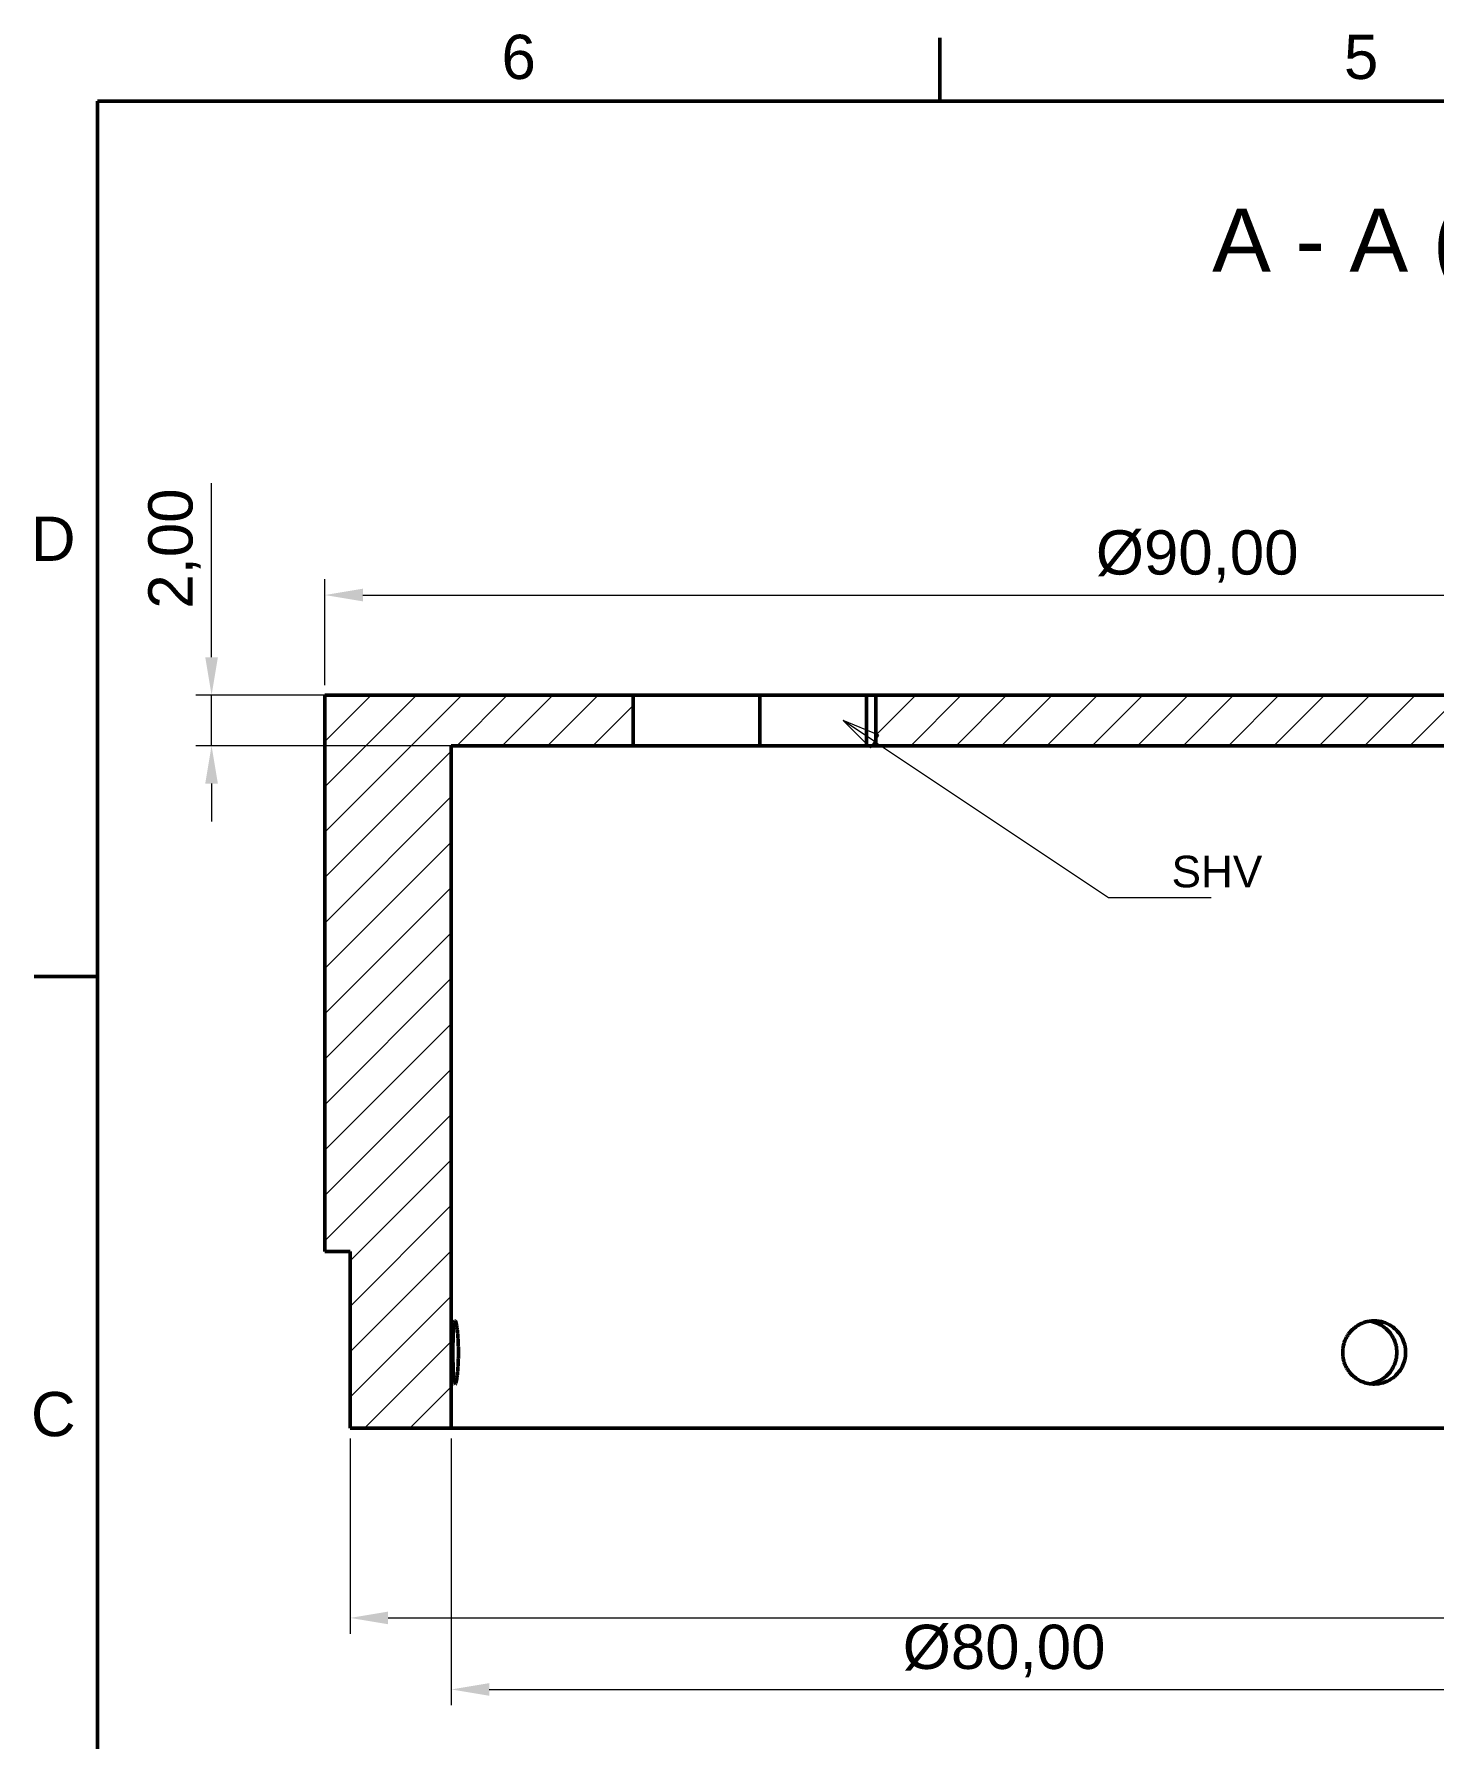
# Model space of a CAD drawing. Header units: inches. Extents: x 0.8 to 17.2, y 0.6 to 12.1.
# Drawn here: x 0.94 to 5.3, y 6.7 to 12.01 of the extents above; entities that cross this region are included whole.
import ezdxf
from ezdxf.enums import TextEntityAlignment as Align

# ---------------------------------------------------------------- set-up
doc = ezdxf.new("R2010")
doc.units = ezdxf.units.IN
doc.header["$MEASUREMENT"] = 0
doc.layers.get('0').update_dxf_attribs({"lineweight": 25})
for name, color, linetype, lineweight in [('BEMASSUNG', 7, 'Continuous', 18), ('RAHMEN', 7, 'Continuous', 50), ('SCHRAFFUR', 7, 'Continuous', 18), ('SICHTKANTE', 7, 'Continuous', 50), ('TEXT', 7, 'Continuous', 18)]:
    doc.layers.add(name, color=color, linetype=linetype, lineweight=lineweight)
doc.styles.add('ISO_14', font='arial.ttf')
doc.styles.add('ISO_20', font='arial.ttf')
doc.styles.add('ISO_78', font='arial.ttf')
doc.styles.add('ISO_DWG_RFN', font='arial.ttf')
doc.dimstyles.new('DWG_RFN', dxfattribs={"dimtxt": 0.137795, "dimasz": 0.11811, "dimexe": 0.049213, "dimexo": 0.031496, "dimgap": 0.031496, "dimtad": 1, "dimlfac": 25.4, "dimtxsty": 'ISO_DWG_RFN', "dimcen": 2.5, "dimclrd": 7, "dimclre": 7, "dimclrt": 7, "dimadec": 1, "dimazin": 3, "dimtfac": 1, "dimtmove": 0, "dimatfit": 3, "dimfxl": 0, "dimlwd": 18, "dimlwe": 18})

# ---------------------------------------------------------------- blocks, each defined once
blk = doc.blocks.new('Leader Text2')
at = {"layer": 'BEMASSUNG', "color": 7, "lineweight": 18}
for p, q in [((3.555, 9.8026), (3.4567, 9.8681)), ((3.5681, 9.8222), (3.4567, 9.8681)), ((3.4567, 9.8681), (3.5419, 9.7829)), ((3.5419, 9.7829), (3.5681, 9.8222)), ((3.555, 9.8026), (4.2835, 9.3169)), ((4.2835, 9.3169), (4.4409, 9.3169))]:
    blk.add_line(p, q, dxfattribs=at)
at = {"layer": 'BEMASSUNG', "color": 7, "lineweight": 18, "flags": 128}
blk.add_lwpolyline([(3.5681, 9.8222), (3.4567, 9.8681), (3.5419, 9.7829), (3.5681, 9.8222)], dxfattribs=at)
at = {"layer": 'BEMASSUNG', "color": 7}
blk.add_solid([(3.5681, 9.8222), (3.4567, 9.8681), (3.5419, 9.7829), (3.5681, 9.8222)], dxfattribs=at)
blk = doc.blocks.new('Hatch_2')
at = {"layer": 'SCHRAFFUR', "color": 7, "linetype": 'Continuous', "lineweight": 18}
for p, q in [((1.1024, 9.4462), (1.105, 9.4488)), ((1.1024, 9.3048), (1.2464, 9.4488)), ((1.1024, 9.1634), (1.3878, 9.4488)), ((1.1024, 9.022), (1.5292, 9.4488)), ((1.5132, 9.2913), (1.6706, 9.4488)), ((1.6546, 9.2913), (1.8121, 9.4488)), ((1.796, 9.2913), (1.9535, 9.4488)), ((1.9374, 9.2913), (2.063, 9.4169)), ((1.1024, 8.8805), (1.4961, 9.2742)), ((1.1024, 8.7391), (1.4961, 9.1328)), ((1.1024, 8.5977), (1.4961, 8.9914)), ((1.1024, 8.4563), (1.4961, 8.85)), ((1.1024, 8.3149), (1.4961, 8.7086)), ((1.1024, 8.1734), (1.4961, 8.5671)), ((1.1024, 8.032), (1.4961, 8.4257)), ((1.1024, 7.8906), (1.4961, 8.2843)), ((1.1024, 7.7492), (1.4961, 8.1429)), ((1.1811, 7.6865), (1.4961, 8.0014)), ((1.1811, 7.5451), (1.4961, 7.86)), ((1.1811, 7.4036), (1.4961, 7.7186)), ((1.1811, 7.2622), (1.4961, 7.5772)), ((1.2257, 7.1654), (1.4961, 7.4358)), ((1.3671, 7.1654), (1.4961, 7.2943))]:
    blk.add_line(p, q, dxfattribs=at)
blk = doc.blocks.new('Hatch_3')
at = {"layer": 'SCHRAFFUR', "color": 7, "linetype": 'Continuous', "lineweight": 18}
for p, q in [((2.8189, 9.3243), (2.9434, 9.4488)), ((2.9274, 9.2913), (3.0849, 9.4488)), ((3.0688, 9.2913), (3.2263, 9.4488)), ((3.2102, 9.2913), (3.3677, 9.4488)), ((3.3516, 9.2913), (3.5091, 9.4488)), ((3.4931, 9.2913), (3.6505, 9.4488)), ((3.6345, 9.2913), (3.792, 9.4488)), ((3.7759, 9.2913), (3.9334, 9.4488)), ((3.9173, 9.2913), (4.0748, 9.4488)), ((4.0587, 9.2913), (4.2162, 9.4488)), ((4.2002, 9.2913), (4.3577, 9.4488)), ((4.3416, 9.2913), (4.4991, 9.4488)), ((4.483, 9.2913), (4.6405, 9.4488)), ((4.6244, 9.2913), (4.7819, 9.4488)), ((4.7659, 9.2913), (4.9233, 9.4488)), ((4.9073, 9.2913), (5.0648, 9.4488)), ((5.0487, 9.2913), (5.2062, 9.4488)), ((5.1901, 9.2913), (5.3476, 9.4488)), ((5.3315, 9.2913), (5.489, 9.4488)), ((5.473, 9.2913), (5.6304, 9.4488)), ((5.6144, 9.2913), (5.7719, 9.4488)), ((5.7558, 9.2913), (5.9133, 9.4488)), ((5.8972, 9.2913), (6.0547, 9.4488)), ((6.0386, 9.2913), (6.1961, 9.4488)), ((6.1801, 9.2913), (6.3375, 9.4488)), ((6.3215, 9.2913), (6.479, 9.4488)), ((6.4629, 9.2913), (6.5197, 9.3481))]:
    blk.add_line(p, q, dxfattribs=at)
blk = doc.blocks.new('*D16')
at = {"layer": 'BEMASSUNG', "color": 7, "lineweight": 18, "transparency": 16777216}
for p, q in [((1.4893, 10.065), (1.4893, 10.6075)), ((2.9819, 9.9469), (1.4401, 9.9469)), ((1.4893, 9.7894), (1.4893, 9.9469)), ((2.9819, 9.7894), (1.4401, 9.7894)), ((1.4893, 9.6713), (1.4893, 9.5531))]:
    blk.add_line(p, q, dxfattribs=at)
at = {"layer": 'BEMASSUNG', "color": 7, "transparency": 16777216}
for points in [[(1.4696, 10.065), (1.509, 10.065), (1.4893, 9.9469)], [(1.4696, 9.6713), (1.509, 9.6713), (1.4893, 9.7894)]]:
    blk.add_solid(points, dxfattribs=at)
at = {"layer": 'Defpoints', "color": 0, "transparency": 16777216}
for p in [(1.4893, 9.9469), (3.0134, 9.9469), (3.0134, 9.7894)]:
    blk.add_point(p, dxfattribs=at)
at = {"layer": 'BEMASSUNG', "color": 7, "lineweight": 18, "transparency": 16777216, "insert": (1.2922, 10.2162), "char_height": 0.1378, "attachment_point": 1, "rotation": 90, "style": 'ISO_DWG_RFN'}
blk.add_mtext('\\A1;{2,00}', dxfattribs=at)
blk = doc.blocks.new('*D24')
at = {"layer": 'BEMASSUNG', "color": 7, "lineweight": 18, "transparency": 16777216}
for p, q in [((1.8425, 9.9783), (1.8425, 10.308)), ((8.9291, 9.9783), (8.9291, 10.308)), ((1.9606, 10.2588), (8.811, 10.2588))]:
    blk.add_line(p, q, dxfattribs=at)
at = {"layer": 'BEMASSUNG', "color": 7, "transparency": 16777216}
for points in [[(1.9606, 10.2785), (1.9606, 10.2391), (1.8425, 10.2588)], [(8.811, 10.2785), (8.811, 10.2391), (8.9291, 10.2588)]]:
    blk.add_solid(points, dxfattribs=at)
at = {"layer": 'Defpoints', "color": 0, "transparency": 16777216}
for p in [(8.9291, 10.2588), (1.8425, 9.9469), (8.9291, 9.9469)]:
    blk.add_point(p, dxfattribs=at)
at = {"layer": 'BEMASSUNG', "color": 7, "lineweight": 18, "transparency": 16777216, "insert": (4.2445, 10.4604), "char_height": 0.137795, "attachment_point": 1, "style": 'ISO_DWG_RFN'}
blk.add_mtext('\\A1;{Ø90,00}', dxfattribs=at)
blk = doc.blocks.new('*D25')
at = {"layer": 'BEMASSUNG', "color": 7, "lineweight": 18, "transparency": 16777216}
for p, q in [((1.9213, 7.6319), (1.9213, 7.0236)), ((8.8504, 7.6319), (8.8504, 7.0236)), ((2.0394, 7.0728), (8.7323, 7.0728))]:
    blk.add_line(p, q, dxfattribs=at)
at = {"layer": 'BEMASSUNG', "color": 7, "transparency": 16777216}
for points in [[(2.0394, 7.0925), (2.0394, 7.0531), (1.9213, 7.0728)], [(8.7323, 7.0925), (8.7323, 7.0531), (8.8504, 7.0728)]]:
    blk.add_solid(points, dxfattribs=at)
at = {"layer": 'Defpoints', "color": 0, "transparency": 16777216}
for p in [(1.9213, 7.6634), (8.8504, 7.6634), (8.8504, 7.0728)]:
    blk.add_point(p, dxfattribs=at)
at = {"layer": 'BEMASSUNG', "color": 7, "lineweight": 18, "transparency": 16777216, "insert": (5.6071, 7.5088), "char_height": 0.137795, "attachment_point": 1, "style": 'ISO_DWG_RFN'}
blk.add_mtext('\\A1;{Ø88,00\\S-0,05^ -0,15;}', dxfattribs=at)
blk = doc.blocks.new('*D26')
at = {"layer": 'BEMASSUNG', "color": 7, "lineweight": 18, "transparency": 16777216}
for p, q in [((2.2362, 7.6319), (2.2362, 6.8008)), ((8.5354, 7.6319), (8.5354, 6.8008)), ((2.3543, 6.85), (8.4173, 6.85))]:
    blk.add_line(p, q, dxfattribs=at)
at = {"layer": 'BEMASSUNG', "color": 7, "transparency": 16777216}
for points in [[(2.3543, 6.8697), (2.3543, 6.8303), (2.2362, 6.85)], [(8.4173, 6.8697), (8.4173, 6.8303), (8.5354, 6.85)]]:
    blk.add_solid(points, dxfattribs=at)
at = {"layer": 'Defpoints', "color": 0, "transparency": 16777216}
for p in [(2.2362, 7.6634), (8.5354, 7.6634), (8.5354, 6.85)]:
    blk.add_point(p, dxfattribs=at)
at = {"layer": 'BEMASSUNG', "color": 7, "lineweight": 18, "transparency": 16777216, "insert": (3.6429, 7.0516), "char_height": 0.137795, "attachment_point": 1, "style": 'ISO_DWG_RFN'}
blk.add_mtext('\\A1;{Ø80,00}', dxfattribs=at)

msp = doc.modelspace()

# ---------------------------------------------------------------- linework, layer by layer
at = {"layer": 'BEMASSUNG'}
msp.add_line((4.44094, 9.31693), (4.60335, 9.31693), dxfattribs=at)
at = {"layer": 'RAHMEN'}
for p, q in [((3.75853, 11.79724), (3.75853, 11.99409)), ((16.88189, 11.79724), (1.13386, 11.79724)), ((1.13386, 11.79724), (1.13386, 0.89173)), ((1.13386, 9.07087), (0.93701, 9.07087))]:
    msp.add_line(p, q, dxfattribs=at)
at = {"layer": 'SICHTKANTE'}
for p, q in [((1.84252, 8.21457), (1.84252, 9.94685)), ((1.84252, 9.94685), (2.80315, 9.94685)), ((2.80315, 9.78937), (2.80315, 9.94685)), ((2.80388, 9.94685), (2.80315, 9.94685)), ((2.80462, 9.94685), (2.80388, 9.94685)), ((2.80535, 9.94685), (2.80462, 9.94685)), ((2.80691, 9.94685), (2.80535, 9.94685)), ((2.8091, 9.94685), (2.80691, 9.94685)), ((2.81129, 9.94685), (2.8091, 9.94685)), ((2.81368, 9.94685), (2.81129, 9.94685)), ((2.8173, 9.94685), (2.81368, 9.94685)), ((2.82091, 9.94685), (2.8173, 9.94685)), ((2.82453, 9.94685), (2.82091, 9.94685)), ((2.82913, 9.94685), (2.82453, 9.94685)), ((2.83412, 9.94685), (2.82913, 9.94685)), ((2.83911, 9.94685), (2.83412, 9.94685)), ((2.84448, 9.94685), (2.83911, 9.94685)), ((2.85079, 9.94685), (2.84448, 9.94685)), ((2.8571, 9.94685), (2.85079, 9.94685)), ((2.8634, 9.94685), (2.8571, 9.94685)), ((2.87076, 9.94685), (2.8634, 9.94685)), ((2.87829, 9.94685), (2.87076, 9.94685)), ((2.88583, 9.94685), (2.87829, 9.94685)), ((2.89385, 9.94685), (2.88583, 9.94685)), ((2.90251, 9.94685), (2.89385, 9.94685)), ((2.91117, 9.94685), (2.90251, 9.94685)), ((2.91983, 9.94685), (2.91117, 9.94685)), ((2.92951, 9.94685), (2.91983, 9.94685)), ((2.93919, 9.94685), (2.92951, 9.94685)), ((2.94886, 9.94685), (2.93919, 9.94685)), ((2.95904, 9.94685), (2.94886, 9.94685)), ((2.9696, 9.94685), (2.95904, 9.94685)), ((2.98016, 9.94685), (2.9696, 9.94685)), ((2.99083, 9.94685), (2.98016, 9.94685)), ((3.00213, 9.94685), (2.99083, 9.94685)), ((3.01344, 9.94685), (3.00213, 9.94685)), ((3.02474, 9.94685), (3.01344, 9.94685)), ((3.03647, 9.94685), (3.02474, 9.94685)), ((3.04837, 9.94685), (3.03647, 9.94685)), ((3.06026, 9.94685), (3.04837, 9.94685)), ((3.07229, 9.94685), (3.06026, 9.94685)), ((3.08462, 9.94685), (3.07229, 9.94685)), ((3.09695, 9.94685), (3.08462, 9.94685)), ((3.10929, 9.94685), (3.09695, 9.94685)), ((3.12185, 9.94685), (3.10929, 9.94685)), ((3.13446, 9.94685), (3.12185, 9.94685)), ((3.14706, 9.94685), (3.13446, 9.94685)), ((3.15971, 9.94685), (3.14706, 9.94685)), ((3.17242, 9.94685), (3.15971, 9.94685)), ((3.18513, 9.94685), (3.17242, 9.94685)), ((3.19784, 9.94685), (3.18513, 9.94685)), ((3.19784, 9.94685), (3.53019, 9.94685)), ((3.19784, 9.78937), (3.19784, 9.94685)), ((3.53134, 9.94685), (3.53019, 9.94685)), ((3.53019, 9.78937), (3.53019, 9.94685)), ((3.53248, 9.94685), (3.53134, 9.94685)), ((3.53363, 9.94685), (3.53248, 9.94685)), ((3.53473, 9.94685), (3.53363, 9.94685)), ((3.5358, 9.94685), (3.53473, 9.94685)), ((3.53686, 9.94685), (3.5358, 9.94685)), ((3.53791, 9.94685), (3.53686, 9.94685)), ((3.5389, 9.94685), (3.53791, 9.94685)), ((3.53988, 9.94685), (3.5389, 9.94685)), ((3.54087, 9.94685), (3.53988, 9.94685)), ((3.54179, 9.94685), (3.54087, 9.94685)), ((3.54269, 9.94685), (3.54179, 9.94685)), ((3.54359, 9.94685), (3.54269, 9.94685)), ((3.54447, 9.94685), (3.54359, 9.94685)), ((3.54528, 9.94685), (3.54447, 9.94685)), ((3.5461, 9.94685), (3.54528, 9.94685)), ((3.54692, 9.94685), (3.5461, 9.94685)), ((3.54766, 9.94685), (3.54692, 9.94685)), ((3.5484, 9.94685), (3.54766, 9.94685)), ((3.54913, 9.94685), (3.5484, 9.94685)), ((3.54982, 9.94685), (3.54913, 9.94685)), ((3.55047, 9.94685), (3.54982, 9.94685)), ((3.55112, 9.94685), (3.55047, 9.94685)), ((3.55177, 9.94685), (3.55112, 9.94685)), ((3.55233, 9.94685), (3.55177, 9.94685)), ((3.55289, 9.94685), (3.55233, 9.94685)), ((3.55346, 9.94685), (3.55289, 9.94685)), ((3.55397, 9.94685), (3.55346, 9.94685)), ((3.55445, 9.94685), (3.55397, 9.94685)), ((3.55492, 9.94685), (3.55445, 9.94685)), ((3.55539, 9.94685), (3.55492, 9.94685)), ((3.55578, 9.94685), (3.55539, 9.94685)), ((3.55617, 9.94685), (3.55578, 9.94685)), ((3.55656, 9.94685), (3.55617, 9.94685)), ((3.55689, 9.94685), (3.55656, 9.94685)), ((3.55719, 9.94685), (3.55689, 9.94685)), ((3.5575, 9.94685), (3.55719, 9.94685)), ((3.55778, 9.94685), (3.5575, 9.94685)), ((3.55799, 9.94685), (3.55778, 9.94685)), ((3.55821, 9.94685), (3.55799, 9.94685)), ((3.55843, 9.94685), (3.55821, 9.94685)), ((3.55857, 9.94685), (3.55843, 9.94685)), ((3.5587, 9.94685), (3.55857, 9.94685)), ((3.55883, 9.94685), (3.5587, 9.94685)), ((3.55892, 9.94685), (3.55883, 9.94685)), ((3.55897, 9.94685), (3.55892, 9.94685)), ((3.55901, 9.94685), (3.55897, 9.94685)), ((3.55906, 9.94685), (3.55901, 9.94685)), ((3.55906, 9.94685), (7.25984, 9.94685)), ((3.55906, 9.78937), (3.55906, 9.94685)), ((2.80315, 9.78937), (2.23622, 9.78937)), ((2.23622, 9.78937), (2.23622, 7.66339)), ((2.80388, 9.78937), (2.80315, 9.78937)), ((2.80462, 9.78937), (2.80388, 9.78937)), ((2.80535, 9.78937), (2.80462, 9.78937)), ((2.80691, 9.78937), (2.80535, 9.78937)), ((2.8091, 9.78937), (2.80691, 9.78937)), ((2.81129, 9.78937), (2.8091, 9.78937)), ((2.81368, 9.78937), (2.81129, 9.78937)), ((2.8173, 9.78937), (2.81368, 9.78937)), ((2.82091, 9.78937), (2.8173, 9.78937)), ((2.82453, 9.78937), (2.82091, 9.78937)), ((2.82913, 9.78937), (2.82453, 9.78937)), ((2.83412, 9.78937), (2.82913, 9.78937)), ((2.83911, 9.78937), (2.83412, 9.78937)), ((2.84448, 9.78937), (2.83911, 9.78937)), ((2.85079, 9.78937), (2.84448, 9.78937)), ((2.8571, 9.78937), (2.85079, 9.78937)), ((2.8634, 9.78937), (2.8571, 9.78937)), ((2.87076, 9.78937), (2.8634, 9.78937)), ((2.87829, 9.78937), (2.87076, 9.78937)), ((2.88583, 9.78937), (2.87829, 9.78937)), ((2.89385, 9.78937), (2.88583, 9.78937)), ((2.90251, 9.78937), (2.89385, 9.78937)), ((2.91117, 9.78937), (2.90251, 9.78937)), ((2.91983, 9.78937), (2.91117, 9.78937)), ((2.92951, 9.78937), (2.91983, 9.78937)), ((2.93919, 9.78937), (2.92951, 9.78937)), ((2.94886, 9.78937), (2.93919, 9.78937)), ((2.95904, 9.78937), (2.94886, 9.78937)), ((2.9696, 9.78937), (2.95904, 9.78937)), ((2.98016, 9.78937), (2.9696, 9.78937)), ((2.99083, 9.78937), (2.98016, 9.78937)), ((3.00213, 9.78937), (2.99083, 9.78937)), ((3.01344, 9.78937), (3.00213, 9.78937)), ((3.02474, 9.78937), (3.01344, 9.78937)), ((3.03647, 9.78937), (3.02474, 9.78937)), ((3.04837, 9.78937), (3.03647, 9.78937)), ((3.06026, 9.78937), (3.04837, 9.78937)), ((3.07229, 9.78937), (3.06026, 9.78937)), ((3.08462, 9.78937), (3.07229, 9.78937)), ((3.09695, 9.78937), (3.08462, 9.78937)), ((3.10929, 9.78937), (3.09695, 9.78937)), ((3.12185, 9.78937), (3.10929, 9.78937)), ((3.13446, 9.78937), (3.12185, 9.78937)), ((3.14706, 9.78937), (3.13446, 9.78937)), ((3.15971, 9.78937), (3.14706, 9.78937)), ((3.17242, 9.78937), (3.15971, 9.78937)), ((3.18513, 9.78937), (3.17242, 9.78937)), ((3.19784, 9.78937), (3.18513, 9.78937)), ((3.53019, 9.78937), (3.19784, 9.78937)), ((3.53134, 9.78937), (3.53019, 9.78937)), ((3.53248, 9.78937), (3.53134, 9.78937)), ((3.53363, 9.78937), (3.53248, 9.78937)), ((3.53473, 9.78937), (3.53363, 9.78937)), ((3.5358, 9.78937), (3.53473, 9.78937)), ((3.53686, 9.78937), (3.5358, 9.78937)), ((3.53791, 9.78937), (3.53686, 9.78937)), ((3.5389, 9.78937), (3.53791, 9.78937)), ((3.53988, 9.78937), (3.5389, 9.78937)), ((3.54087, 9.78937), (3.53988, 9.78937)), ((3.54179, 9.78937), (3.54087, 9.78937)), ((3.54269, 9.78937), (3.54179, 9.78937)), ((3.54359, 9.78937), (3.54269, 9.78937)), ((3.54447, 9.78937), (3.54359, 9.78937)), ((3.54528, 9.78937), (3.54447, 9.78937)), ((3.5461, 9.78937), (3.54528, 9.78937)), ((3.54692, 9.78937), (3.5461, 9.78937)), ((3.54766, 9.78937), (3.54692, 9.78937)), ((3.5484, 9.78937), (3.54766, 9.78937)), ((3.54913, 9.78937), (3.5484, 9.78937)), ((3.54982, 9.78937), (3.54913, 9.78937)), ((3.55047, 9.78937), (3.54982, 9.78937)), ((3.55112, 9.78937), (3.55047, 9.78937)), ((3.55177, 9.78937), (3.55112, 9.78937)), ((3.55233, 9.78937), (3.55177, 9.78937)), ((3.55289, 9.78937), (3.55233, 9.78937)), ((3.55346, 9.78937), (3.55289, 9.78937)), ((3.55397, 9.78937), (3.55346, 9.78937)), ((3.55445, 9.78937), (3.55397, 9.78937)), ((3.55492, 9.78937), (3.55445, 9.78937)), ((3.55539, 9.78937), (3.55492, 9.78937)), ((3.55578, 9.78937), (3.55539, 9.78937)), ((3.55617, 9.78937), (3.55578, 9.78937)), ((3.55656, 9.78937), (3.55617, 9.78937)), ((3.55689, 9.78937), (3.55656, 9.78937)), ((3.55719, 9.78937), (3.55689, 9.78937)), ((3.5575, 9.78937), (3.55719, 9.78937)), ((3.55778, 9.78937), (3.5575, 9.78937)), ((3.55799, 9.78937), (3.55778, 9.78937)), ((3.55821, 9.78937), (3.55799, 9.78937)), ((3.55843, 9.78937), (3.55821, 9.78937)), ((3.55857, 9.78937), (3.55843, 9.78937)), ((3.5587, 9.78937), (3.55857, 9.78937)), ((3.55883, 9.78937), (3.5587, 9.78937)), ((3.55892, 9.78937), (3.55883, 9.78937)), ((3.55897, 9.78937), (3.55892, 9.78937)), ((3.55901, 9.78937), (3.55897, 9.78937)), ((3.55906, 9.78937), (3.55901, 9.78937)), ((7.25984, 9.78937), (3.55906, 9.78937)), ((1.92126, 8.21457), (1.84252, 8.21457)), ((1.84264, 8.21457), (1.84252, 8.21457)), ((1.84275, 8.21457), (1.84264, 8.21457)), ((1.84287, 8.21457), (1.84275, 8.21457)), ((1.84312, 8.21457), (1.84287, 8.21457)), ((1.84348, 8.21457), (1.84312, 8.21457)), ((1.84383, 8.21457), (1.84348, 8.21457)), ((1.84422, 8.21457), (1.84383, 8.21457)), ((1.8448, 8.21457), (1.84422, 8.21457)), ((1.84539, 8.21457), (1.8448, 8.21457)), ((1.84598, 8.21457), (1.84539, 8.21457)), ((1.84674, 8.21457), (1.84598, 8.21457)), ((1.84756, 8.21457), (1.84674, 8.21457)), ((1.84838, 8.21457), (1.84756, 8.21457)), ((1.84927, 8.21457), (1.84838, 8.21457)), ((1.85033, 8.21457), (1.84927, 8.21457)), ((1.85139, 8.21457), (1.85033, 8.21457)), ((1.85244, 8.21457), (1.85139, 8.21457)), ((1.8537, 8.21457), (1.85244, 8.21457)), ((1.855, 8.21457), (1.8537, 8.21457)), ((1.85629, 8.21457), (1.855, 8.21457)), ((1.85768, 8.21457), (1.85629, 8.21457)), ((1.85921, 8.21457), (1.85768, 8.21457)), ((1.86073, 8.21457), (1.85921, 8.21457)), ((1.86226, 8.21457), (1.86073, 8.21457)), ((1.86402, 8.21457), (1.86226, 8.21457)), ((1.86578, 8.21457), (1.86402, 8.21457)), ((1.86754, 8.21457), (1.86578, 8.21457)), ((1.86943, 8.21457), (1.86754, 8.21457)), ((1.87143, 8.21457), (1.86943, 8.21457)), ((1.87342, 8.21457), (1.87143, 8.21457)), ((1.87545, 8.21457), (1.87342, 8.21457)), ((1.87768, 8.21457), (1.87545, 8.21457)), ((1.8799, 8.21457), (1.87768, 8.21457)), ((1.88213, 8.21457), (1.8799, 8.21457)), ((1.88452, 8.21457), (1.88213, 8.21457)), ((1.88698, 8.21457), (1.88452, 8.21457)), ((1.88944, 8.21457), (1.88698, 8.21457)), ((1.89197, 8.21457), (1.88944, 8.21457)), ((1.89466, 8.21457), (1.89197, 8.21457)), ((1.89735, 8.21457), (1.89466, 8.21457)), ((1.90004, 8.21457), (1.89735, 8.21457)), ((1.90293, 8.21457), (1.90004, 8.21457)), ((1.90585, 8.21457), (1.90293, 8.21457)), ((1.90878, 8.21457), (1.90585, 8.21457)), ((1.9118, 8.21457), (1.90878, 8.21457)), ((1.91495, 8.21457), (1.9118, 8.21457)), ((1.91811, 8.21457), (1.91495, 8.21457)), ((1.92126, 8.21457), (1.91811, 8.21457)), ((1.92126, 7.66339), (1.92126, 8.21457)), ((2.2424, 7.96034), (2.24266, 7.96516)), ((2.24266, 7.96516), (2.24294, 7.96977)), ((2.24294, 7.96977), (2.24326, 7.97416)), ((2.24326, 7.97416), (2.2436, 7.97828)), ((2.2436, 7.97828), (2.24398, 7.9821)), ((2.24398, 7.9821), (2.24439, 7.98559)), ((2.24439, 7.98559), (2.24484, 7.98872)), ((2.24484, 7.98872), (2.24532, 7.99146)), ((2.24532, 7.99146), (2.24584, 7.99377)), ((2.24584, 7.99377), (2.24639, 7.99561)), ((2.24639, 7.99561), (2.24697, 7.99695)), ((2.24697, 7.99695), (2.24758, 7.99776)), ((2.24758, 7.99776), (2.24821, 7.99803)), ((2.24821, 7.99803), (2.24853, 7.99796)), ((2.24853, 7.99796), (2.24886, 7.99776)), ((2.24886, 7.99776), (2.24919, 7.99741)), ((2.24919, 7.99741), (2.24952, 7.99693)), ((2.24952, 7.99693), (2.24985, 7.99632)), ((2.24985, 7.99632), (2.25019, 7.99558)), ((2.25019, 7.99558), (2.25052, 7.9947)), ((2.25052, 7.9947), (2.25085, 7.99371)), ((2.25085, 7.99371), (2.25118, 7.99259)), ((2.25118, 7.99259), (2.25151, 7.99135)), ((2.25151, 7.99135), (2.25184, 7.99)), ((2.25184, 7.99), (2.25216, 7.98855)), ((2.25216, 7.98855), (2.25248, 7.98699)), ((2.25248, 7.98699), (2.25279, 7.98534)), ((2.25279, 7.98534), (2.25309, 7.9836)), ((2.25309, 7.9836), (2.25339, 7.98177)), ((2.25339, 7.98177), (2.25368, 7.97988)), ((2.25368, 7.97988), (2.25397, 7.97791)), ((2.25397, 7.97791), (2.25424, 7.97587)), ((2.25424, 7.97587), (2.25451, 7.97377)), ((2.25451, 7.97377), (2.25477, 7.9716)), ((2.25477, 7.9716), (2.25502, 7.96938)), ((2.25502, 7.96938), (2.25526, 7.9671)), ((2.25526, 7.9671), (2.2555, 7.96476)), ((5.03784, 7.96469), (5.03995, 7.96702)), ((5.03995, 7.96702), (5.04215, 7.9693)), ((5.04215, 7.9693), (5.04444, 7.97152)), ((5.04444, 7.97152), (5.04683, 7.97369)), ((5.04683, 7.97369), (5.0493, 7.9758)), ((5.0493, 7.9758), (5.05187, 7.97784)), ((5.05187, 7.97784), (5.05455, 7.97982)), ((5.05455, 7.97982), (5.05733, 7.98174)), ((5.05733, 7.98174), (5.0602, 7.98357)), ((5.0602, 7.98357), (5.06316, 7.98532)), ((5.06316, 7.98532), (5.06621, 7.98698)), ((5.06621, 7.98698), (5.06934, 7.98854)), ((5.06934, 7.98854), (5.07255, 7.99)), ((5.07255, 7.99), (5.07583, 7.99135)), ((5.07583, 7.99135), (5.07918, 7.99259)), ((5.07918, 7.99259), (5.08259, 7.99371)), ((5.08259, 7.99371), (5.08606, 7.99471)), ((5.08606, 7.99471), (5.08957, 7.99558)), ((5.08957, 7.99558), (5.09313, 7.99632)), ((5.09313, 7.99632), (5.09672, 7.99693)), ((5.09672, 7.99693), (5.10034, 7.99741)), ((5.0976, 7.99706), (5.10416, 7.9959)), ((5.10034, 7.99741), (5.10399, 7.99776)), ((5.10399, 7.99776), (5.10765, 7.99796)), ((5.10416, 7.9959), (5.11061, 7.9943)), ((5.10765, 7.99796), (5.11132, 7.99803)), ((5.11061, 7.9943), (5.11684, 7.9923)), ((5.11132, 7.99803), (5.11857, 7.99776)), ((5.11684, 7.9923), (5.12284, 7.98993)), ((5.11857, 7.99776), (5.12578, 7.99696)), ((5.12284, 7.98993), (5.12858, 7.98722)), ((5.12578, 7.99696), (5.13289, 7.99562)), ((5.12858, 7.98722), (5.13405, 7.98418)), ((5.13289, 7.99562), (5.13984, 7.99378)), ((5.13405, 7.98418), (5.13925, 7.98085)), ((5.13925, 7.98085), (5.14417, 7.97726)), ((5.13984, 7.99378), (5.14653, 7.99147)), ((5.14417, 7.97726), (5.14879, 7.97341)), ((5.14653, 7.99147), (5.15292, 7.98874)), ((5.14879, 7.97341), (5.15311, 7.96935)), ((5.15292, 7.98874), (5.15902, 7.98562)), ((5.15311, 7.96935), (5.15714, 7.96509)), ((5.15714, 7.96509), (5.16085, 7.96066)), ((5.15902, 7.98562), (5.16479, 7.98213)), ((5.16479, 7.98213), (5.17023, 7.97832)), ((5.17023, 7.97832), (5.17533, 7.97421)), ((5.17533, 7.97421), (5.18008, 7.96984)), ((5.18008, 7.96984), (5.18447, 7.96523)), ((5.18447, 7.96523), (5.1885, 7.96042)), ((2.2412, 7.91121), (2.24125, 7.91702)), ((2.24125, 7.91702), (2.24132, 7.92278)), ((2.24132, 7.92278), (2.24141, 7.92847)), ((2.24141, 7.92847), (2.24152, 7.93407)), ((2.24152, 7.93407), (2.24165, 7.93958)), ((2.24165, 7.93958), (2.2418, 7.94496)), ((2.2418, 7.94496), (2.24198, 7.95021)), ((2.24198, 7.95021), (2.24218, 7.95534)), ((2.24218, 7.95534), (2.2424, 7.96034)), ((2.2555, 7.96476), (2.25572, 7.96238)), ((2.25572, 7.96238), (2.25594, 7.95995)), ((2.25594, 7.95995), (2.25615, 7.95748)), ((2.25615, 7.95748), (2.25635, 7.95496)), ((2.25635, 7.95496), (2.25654, 7.95241)), ((2.25654, 7.95241), (2.25672, 7.94982)), ((2.25672, 7.94982), (2.25689, 7.9472)), ((2.25689, 7.9472), (2.25705, 7.94455)), ((2.25705, 7.94455), (2.2572, 7.94187)), ((2.2572, 7.94187), (2.25735, 7.93916)), ((2.25735, 7.93916), (2.25748, 7.93643)), ((2.25748, 7.93643), (2.2576, 7.93368)), ((2.2576, 7.93368), (2.25772, 7.9309)), ((2.25772, 7.9309), (2.25782, 7.92811)), ((2.25782, 7.92811), (2.25791, 7.92531)), ((2.25791, 7.92531), (2.258, 7.92248)), ((2.258, 7.92248), (2.25807, 7.91965)), ((2.25807, 7.91965), (2.25814, 7.9168)), ((2.25814, 7.9168), (2.25819, 7.91395)), ((2.25819, 7.91395), (2.25824, 7.91109)), ((5.01407, 7.91108), (5.01445, 7.91393)), ((5.01445, 7.91393), (5.0149, 7.91678)), ((5.0149, 7.91678), (5.01545, 7.91962)), ((5.01545, 7.91962), (5.01608, 7.92245)), ((5.01608, 7.92245), (5.01679, 7.92527)), ((5.01679, 7.92527), (5.01758, 7.92807)), ((5.01758, 7.92807), (5.01847, 7.93086)), ((5.01847, 7.93086), (5.01943, 7.93363)), ((5.01943, 7.93363), (5.02049, 7.93638)), ((5.02049, 7.93638), (5.02163, 7.93911)), ((5.02163, 7.93911), (5.02285, 7.94181)), ((5.02285, 7.94181), (5.02416, 7.94449)), ((5.02416, 7.94449), (5.02556, 7.94714)), ((5.02556, 7.94714), (5.02705, 7.94976)), ((5.02705, 7.94976), (5.02863, 7.95234)), ((5.02863, 7.95234), (5.03029, 7.95489)), ((5.03029, 7.95489), (5.03204, 7.9574)), ((5.03204, 7.9574), (5.03389, 7.95988)), ((5.03389, 7.95988), (5.03582, 7.9623)), ((5.03582, 7.9623), (5.03784, 7.96469)), ((5.16085, 7.96066), (5.16426, 7.95608)), ((5.16426, 7.95608), (5.16736, 7.95137)), ((5.16736, 7.95137), (5.17015, 7.94655)), ((5.17015, 7.94655), (5.17263, 7.94164)), ((5.17263, 7.94164), (5.17482, 7.93665)), ((5.17482, 7.93665), (5.17672, 7.93156)), ((5.17672, 7.93156), (5.17834, 7.92638)), ((5.17834, 7.92638), (5.17966, 7.92113)), ((5.17966, 7.92113), (5.1807, 7.91582)), ((5.1807, 7.91582), (5.18144, 7.91047)), ((5.1885, 7.96042), (5.19217, 7.95543)), ((5.19217, 7.95543), (5.19547, 7.95029)), ((5.19547, 7.95029), (5.19841, 7.94503)), ((5.19841, 7.94503), (5.20099, 7.93967)), ((5.20099, 7.93967), (5.20323, 7.9342)), ((5.20323, 7.9342), (5.20514, 7.92862)), ((5.20514, 7.92862), (5.2067, 7.92295)), ((5.2067, 7.92295), (5.20792, 7.91721)), ((5.20792, 7.91721), (5.2088, 7.91141)), ((2.24116, 7.8995), (2.24117, 7.90536)), ((2.24117, 7.89364), (2.24116, 7.8995)), ((2.24117, 7.90536), (2.2412, 7.91121)), ((2.2412, 7.88781), (2.24117, 7.89364)), ((2.24125, 7.88201), (2.2412, 7.88781)), ((2.24132, 7.87626), (2.24125, 7.88201)), ((2.24141, 7.87059), (2.24132, 7.87626)), ((2.24152, 7.86501), (2.24141, 7.87059)), ((2.24165, 7.85954), (2.24152, 7.86501)), ((2.2418, 7.85418), (2.24165, 7.85954)), ((2.25735, 7.8601), (2.25721, 7.8574)), ((2.25748, 7.86283), (2.25735, 7.8601)), ((2.2576, 7.86558), (2.25748, 7.86283)), ((2.25772, 7.86835), (2.2576, 7.86558)), ((2.25782, 7.87114), (2.25772, 7.86835)), ((2.25792, 7.87394), (2.25782, 7.87114)), ((2.258, 7.87676), (2.25792, 7.87394)), ((2.25807, 7.87959), (2.258, 7.87676)), ((2.25814, 7.88243), (2.25807, 7.87959)), ((2.25819, 7.88528), (2.25814, 7.88243)), ((2.25824, 7.88814), (2.25819, 7.88528)), ((2.25824, 7.91109), (2.25827, 7.90822)), ((2.25827, 7.891), (2.25824, 7.88814)), ((2.25827, 7.90822), (2.2583, 7.90535)), ((2.2583, 7.89387), (2.25827, 7.891)), ((2.2583, 7.90535), (2.25831, 7.90248)), ((2.25831, 7.89674), (2.2583, 7.89387)), ((2.25831, 7.90248), (2.25832, 7.89961)), ((2.25832, 7.89961), (2.25831, 7.89674)), ((5.0134, 7.89961), (5.01345, 7.90248)), ((5.01345, 7.89673), (5.0134, 7.89961)), ((5.01345, 7.90248), (5.01357, 7.90535)), ((5.01357, 7.89386), (5.01345, 7.89673)), ((5.01357, 7.90535), (5.01378, 7.90821)), ((5.01378, 7.89099), (5.01357, 7.89386)), ((5.01378, 7.90821), (5.01407, 7.91108)), ((5.01407, 7.88812), (5.01378, 7.89099)), ((5.01445, 7.88526), (5.01407, 7.88812)), ((5.01491, 7.88241), (5.01445, 7.88526)), ((5.01545, 7.87956), (5.01491, 7.88241)), ((5.01608, 7.87673), (5.01545, 7.87956)), ((5.0168, 7.87391), (5.01608, 7.87673)), ((5.01759, 7.8711), (5.0168, 7.87391)), ((5.01848, 7.86831), (5.01759, 7.8711)), ((5.01945, 7.86554), (5.01848, 7.86831)), ((5.02051, 7.86278), (5.01945, 7.86554)), ((5.02165, 7.86005), (5.02051, 7.86278)), ((5.02288, 7.85734), (5.02165, 7.86005)), ((5.17485, 7.86265), (5.17266, 7.85763)), ((5.17676, 7.86777), (5.17485, 7.86265)), ((5.17837, 7.87297), (5.17676, 7.86777)), ((5.1797, 7.87824), (5.17837, 7.87297)), ((5.18073, 7.88355), (5.1797, 7.87824)), ((5.18146, 7.88891), (5.18073, 7.88355)), ((5.18144, 7.91047), (5.18189, 7.90509)), ((5.1819, 7.8943), (5.18146, 7.88891)), ((5.18189, 7.90509), (5.18204, 7.8997)), ((5.18204, 7.8997), (5.1819, 7.8943)), ((5.20103, 7.85964), (5.19845, 7.85426)), ((5.20328, 7.86514), (5.20103, 7.85964)), ((5.20518, 7.87074), (5.20328, 7.86514)), ((5.20674, 7.87643), (5.20518, 7.87074)), ((5.20795, 7.88219), (5.20674, 7.87643)), ((5.20882, 7.88801), (5.20795, 7.88219)), ((5.2088, 7.91141), (5.20932, 7.90557)), ((5.20934, 7.89385), (5.20882, 7.88801)), ((5.20932, 7.90557), (5.20951, 7.89971)), ((5.20951, 7.89971), (5.20934, 7.89385)), ((2.24198, 7.84892), (2.2418, 7.85418)), ((2.24218, 7.84379), (2.24198, 7.84892)), ((2.24241, 7.83879), (2.24218, 7.84379)), ((2.24266, 7.83398), (2.24241, 7.83879)), ((2.24295, 7.82937), (2.24266, 7.83398)), ((2.24326, 7.825), (2.24295, 7.82937)), ((2.24361, 7.82089), (2.24326, 7.825)), ((2.24399, 7.81708), (2.24361, 7.82089)), ((2.2444, 7.81359), (2.24399, 7.81708)), ((2.24484, 7.81047), (2.2444, 7.81359)), ((2.24532, 7.80774), (2.24484, 7.81047)), ((2.24584, 7.80543), (2.24532, 7.80774)), ((2.25118, 7.80662), (2.25085, 7.8055)), ((2.25151, 7.80786), (2.25118, 7.80662)), ((2.25184, 7.80921), (2.25151, 7.80786)), ((2.25216, 7.81067), (2.25184, 7.80921)), ((2.25248, 7.81223), (2.25216, 7.81067)), ((2.25279, 7.81389), (2.25248, 7.81223)), ((2.2531, 7.81564), (2.25279, 7.81389)), ((2.2534, 7.81748), (2.2531, 7.81564)), ((2.25369, 7.81939), (2.2534, 7.81748)), ((2.25398, 7.82137), (2.25369, 7.81939)), ((2.25425, 7.82342), (2.25398, 7.82137)), ((2.25452, 7.82552), (2.25425, 7.82342)), ((2.25478, 7.82769), (2.25452, 7.82552)), ((2.25503, 7.82991), (2.25478, 7.82769)), ((2.25527, 7.83219), (2.25503, 7.82991)), ((2.2555, 7.83453), (2.25527, 7.83219)), ((2.25573, 7.83691), (2.2555, 7.83453)), ((2.25595, 7.83934), (2.25573, 7.83691)), ((2.25615, 7.84181), (2.25595, 7.83934)), ((2.25635, 7.84432), (2.25615, 7.84181)), ((2.25654, 7.84687), (2.25635, 7.84432)), ((2.25672, 7.84946), (2.25654, 7.84687)), ((2.25689, 7.85207), (2.25672, 7.84946)), ((2.25705, 7.85472), (2.25689, 7.85207)), ((2.25721, 7.8574), (2.25705, 7.85472)), ((5.02419, 7.85466), (5.02288, 7.85734)), ((5.0256, 7.85201), (5.02419, 7.85466)), ((5.02709, 7.84939), (5.0256, 7.85201)), ((5.02867, 7.8468), (5.02709, 7.84939)), ((5.03034, 7.84425), (5.02867, 7.8468)), ((5.0321, 7.84173), (5.03034, 7.84425)), ((5.03394, 7.83926), (5.0321, 7.84173)), ((5.03588, 7.83683), (5.03394, 7.83926)), ((5.03791, 7.83445), (5.03588, 7.83683)), ((5.04002, 7.83211), (5.03791, 7.83445)), ((5.04223, 7.82983), (5.04002, 7.83211)), ((5.04453, 7.82761), (5.04223, 7.82983)), ((5.04691, 7.82544), (5.04453, 7.82761)), ((5.04939, 7.82334), (5.04691, 7.82544)), ((5.05196, 7.8213), (5.04939, 7.82334)), ((5.05462, 7.81934), (5.05196, 7.8213)), ((5.05738, 7.81744), (5.05462, 7.81934)), ((5.06024, 7.81562), (5.05738, 7.81744)), ((5.06319, 7.81387), (5.06024, 7.81562)), ((5.06623, 7.81222), (5.06319, 7.81387)), ((5.06935, 7.81066), (5.06623, 7.81222)), ((5.07256, 7.80921), (5.06935, 7.81066)), ((5.07583, 7.80786), (5.07256, 7.80921)), ((5.07918, 7.80662), (5.07583, 7.80786)), ((5.08259, 7.80551), (5.07918, 7.80662)), ((5.11685, 7.80691), (5.11061, 7.80491)), ((5.12285, 7.80928), (5.11685, 7.80691)), ((5.1286, 7.812), (5.12285, 7.80928)), ((5.13408, 7.81505), (5.1286, 7.812)), ((5.13929, 7.81838), (5.13408, 7.81505)), ((5.14421, 7.82199), (5.13929, 7.81838)), ((5.14657, 7.80775), (5.13988, 7.80545)), ((5.14883, 7.82584), (5.14421, 7.82199)), ((5.15297, 7.81049), (5.14657, 7.80775)), ((5.15316, 7.82991), (5.14883, 7.82584)), ((5.15907, 7.81362), (5.15297, 7.81049)), ((5.15718, 7.83417), (5.15316, 7.82991)), ((5.1609, 7.83861), (5.15718, 7.83417)), ((5.16485, 7.81711), (5.15907, 7.81362)), ((5.1643, 7.8432), (5.1609, 7.83861)), ((5.16739, 7.8479), (5.1643, 7.8432)), ((5.17029, 7.82094), (5.16485, 7.81711)), ((5.17017, 7.85271), (5.16739, 7.8479)), ((5.17266, 7.85763), (5.17017, 7.85271)), ((5.1754, 7.82506), (5.17029, 7.82094)), ((5.18015, 7.82944), (5.1754, 7.82506)), ((5.18454, 7.83406), (5.18015, 7.82944)), ((5.18857, 7.83888), (5.18454, 7.83406)), ((5.19223, 7.84387), (5.18857, 7.83888)), ((5.19552, 7.849), (5.19223, 7.84387)), ((5.19845, 7.85426), (5.19552, 7.849)), ((2.24639, 7.80359), (2.24584, 7.80543)), ((2.24697, 7.80226), (2.24639, 7.80359)), ((2.24758, 7.80145), (2.24697, 7.80226)), ((2.24821, 7.80118), (2.24758, 7.80145)), ((2.24853, 7.80125), (2.24821, 7.80118)), ((2.24886, 7.80146), (2.24853, 7.80125)), ((2.24919, 7.8018), (2.24886, 7.80146)), ((2.24952, 7.80228), (2.24919, 7.8018)), ((2.24985, 7.80289), (2.24952, 7.80228)), ((2.25018, 7.80363), (2.24985, 7.80289)), ((2.25052, 7.80451), (2.25018, 7.80363)), ((2.25085, 7.8055), (2.25052, 7.80451)), ((5.08605, 7.80451), (5.08259, 7.80551)), ((5.08957, 7.80364), (5.08605, 7.80451)), ((5.09312, 7.80289), (5.08957, 7.80364)), ((5.09672, 7.80228), (5.09312, 7.80289)), ((5.10034, 7.8018), (5.09672, 7.80228)), ((5.10417, 7.80331), (5.0976, 7.80215)), ((5.10399, 7.80146), (5.10034, 7.8018)), ((5.10765, 7.80125), (5.10399, 7.80146)), ((5.11061, 7.80491), (5.10417, 7.80331)), ((5.11132, 7.80118), (5.10765, 7.80125)), ((5.11859, 7.80145), (5.11132, 7.80118)), ((5.12581, 7.80226), (5.11859, 7.80145)), ((5.13293, 7.8036), (5.12581, 7.80226)), ((5.13988, 7.80545), (5.13293, 7.8036)), ((2.23622, 7.66339), (1.92126, 7.66339)), ((2.25925, 7.66339), (2.23622, 7.66339)), ((2.28228, 7.66339), (2.25925, 7.66339)), ((2.30532, 7.66339), (2.28228, 7.66339)), ((2.35401, 7.66339), (2.30532, 7.66339)), ((2.42195, 7.66339), (2.35401, 7.66339)), ((2.48989, 7.66339), (2.42195, 7.66339)), ((2.56376, 7.66339), (2.48989, 7.66339)), ((2.67321, 7.66339), (2.56376, 7.66339)), ((2.78265, 7.66339), (2.67321, 7.66339)), ((2.8921, 7.66339), (2.78265, 7.66339)), ((3.02726, 7.66339), (2.8921, 7.66339)), ((3.17272, 7.66339), (3.02726, 7.66339)), ((3.31818, 7.66339), (3.17272, 7.66339)), ((3.47184, 7.66339), (3.31818, 7.66339)), ((3.64602, 7.66339), (3.47184, 7.66339)), ((3.8202, 7.66339), (3.64602, 7.66339)), ((3.99438, 7.66339), (3.8202, 7.66339)), ((4.18569, 7.66339), (3.99438, 7.66339)), ((4.37986, 7.66339), (4.18569, 7.66339)), ((4.57402, 7.66339), (4.37986, 7.66339)), ((4.77258, 7.66339), (4.57402, 7.66339)), ((4.977, 7.66339), (4.77258, 7.66339)), ((5.18141, 7.66339), (4.977, 7.66339)), ((5.38583, 7.66339), (5.18141, 7.66339))]:
    msp.add_line(p, q, dxfattribs=at)

# ---------------------------------------------------------------- block references
for name in ['Hatch_2', 'Hatch_3']:
    msp.add_blockref(name, (0.74016, 0.49803))
at = {"layer": 'BEMASSUNG'}
msp.add_blockref('Leader Text2', (0, 0), dxfattribs=at)

# ---------------------------------------------------------------- texts
at = {"layer": 'RAHMEN', "style": 'ISO_14'}
for s, p in [('6', (2.44619, 11.93504)), ('5', (5.07087, 11.93504)), ('D', (0.99606, 10.43406)), ('C', (0.99606, 7.70768))]:
    msp.add_text(s, height=0.1378, dxfattribs=at).set_placement(p, align=Align.MIDDLE_CENTER)
at = {"layer": 'TEXT', "style": 'ISO_20'}
msp.add_text('A - A ( 2 : 1 )', height=0.1968504, dxfattribs=at).set_placement((5.38583, 11.36417), align=Align.MIDDLE_CENTER)
at = {"layer": 'TEXT', "style": 'ISO_78'}
msp.add_text('SHV', height=0.098425, dxfattribs=at).set_placement((4.48031, 9.34843))

# ---------------------------------------------------------------- dimensions: what is measured, and where the dimension line sits
at = {"layer": 'BEMASSUNG', "color": 7, "lineweight": 18}
for base, p1, p2, angle, text, override, picture, middle in [((1.48931, 9.94685), (3.01344, 9.78937), (3.01344, 9.94685), 90, '{<>}', {"dimgap": 0.031496, "dimdec": 2, "dimlfac": 12.7, "dimsah": 1, "dimtol": 0, "dimlim": 0, "dimtp": 0, "dimtm": 0, "dimtdec": 2, "dimtofl": 1, "dimatfit": 1}, '*D16', (1.48931, 10.39607)), ((8.92913, 10.25882), (1.84252, 9.94685), (8.92913, 9.94685), 180, '{Ø<>}', {"dimgap": 0.031496, "dimdec": 2, "dimlfac": 12.7, "dimsah": 1, "dimtol": 0, "dimlim": 0, "dimtp": 0, "dimtm": 0, "dimtdec": 2, "dimtofl": 0, "dimatfit": 1}, '*D24', (4.55177, 10.25882)), ((8.85039, 7.07283), (1.92126, 7.66339), (8.85039, 7.66339), 180, '{Ø<>}', {"dimgap": 0.031496, "dimdec": 2, "dimlfac": 12.7, "dimsah": 1, "dimtol": 1, "dimlim": 0, "dimtp": -0.05, "dimtm": 0.15, "dimtdec": 2, "dimtofl": 0, "dimatfit": 1}, '*D25', (6.13145, 7.07283)), ((8.53543, 6.84997), (2.23622, 7.66339), (8.53543, 7.66339), 180, '{Ø<>}', {"dimgap": 0.031496, "dimdec": 2, "dimlfac": 12.7, "dimsah": 1, "dimtol": 0, "dimlim": 0, "dimtp": 0, "dimtm": 0, "dimtdec": 2, "dimtofl": 0, "dimatfit": 1}, '*D26', (3.95014, 6.84997))]:
    dim = msp.add_linear_dim(base=base, p1=p1, p2=p2, angle=angle, text=text, dimstyle='DWG_RFN', override=override, dxfattribs=at)
    dim.commit()
    dim.dimension.update_dxf_attribs({"geometry": picture, "text_midpoint": middle, "dimtype": 160})

doc.saveas('drawing.dxf')
